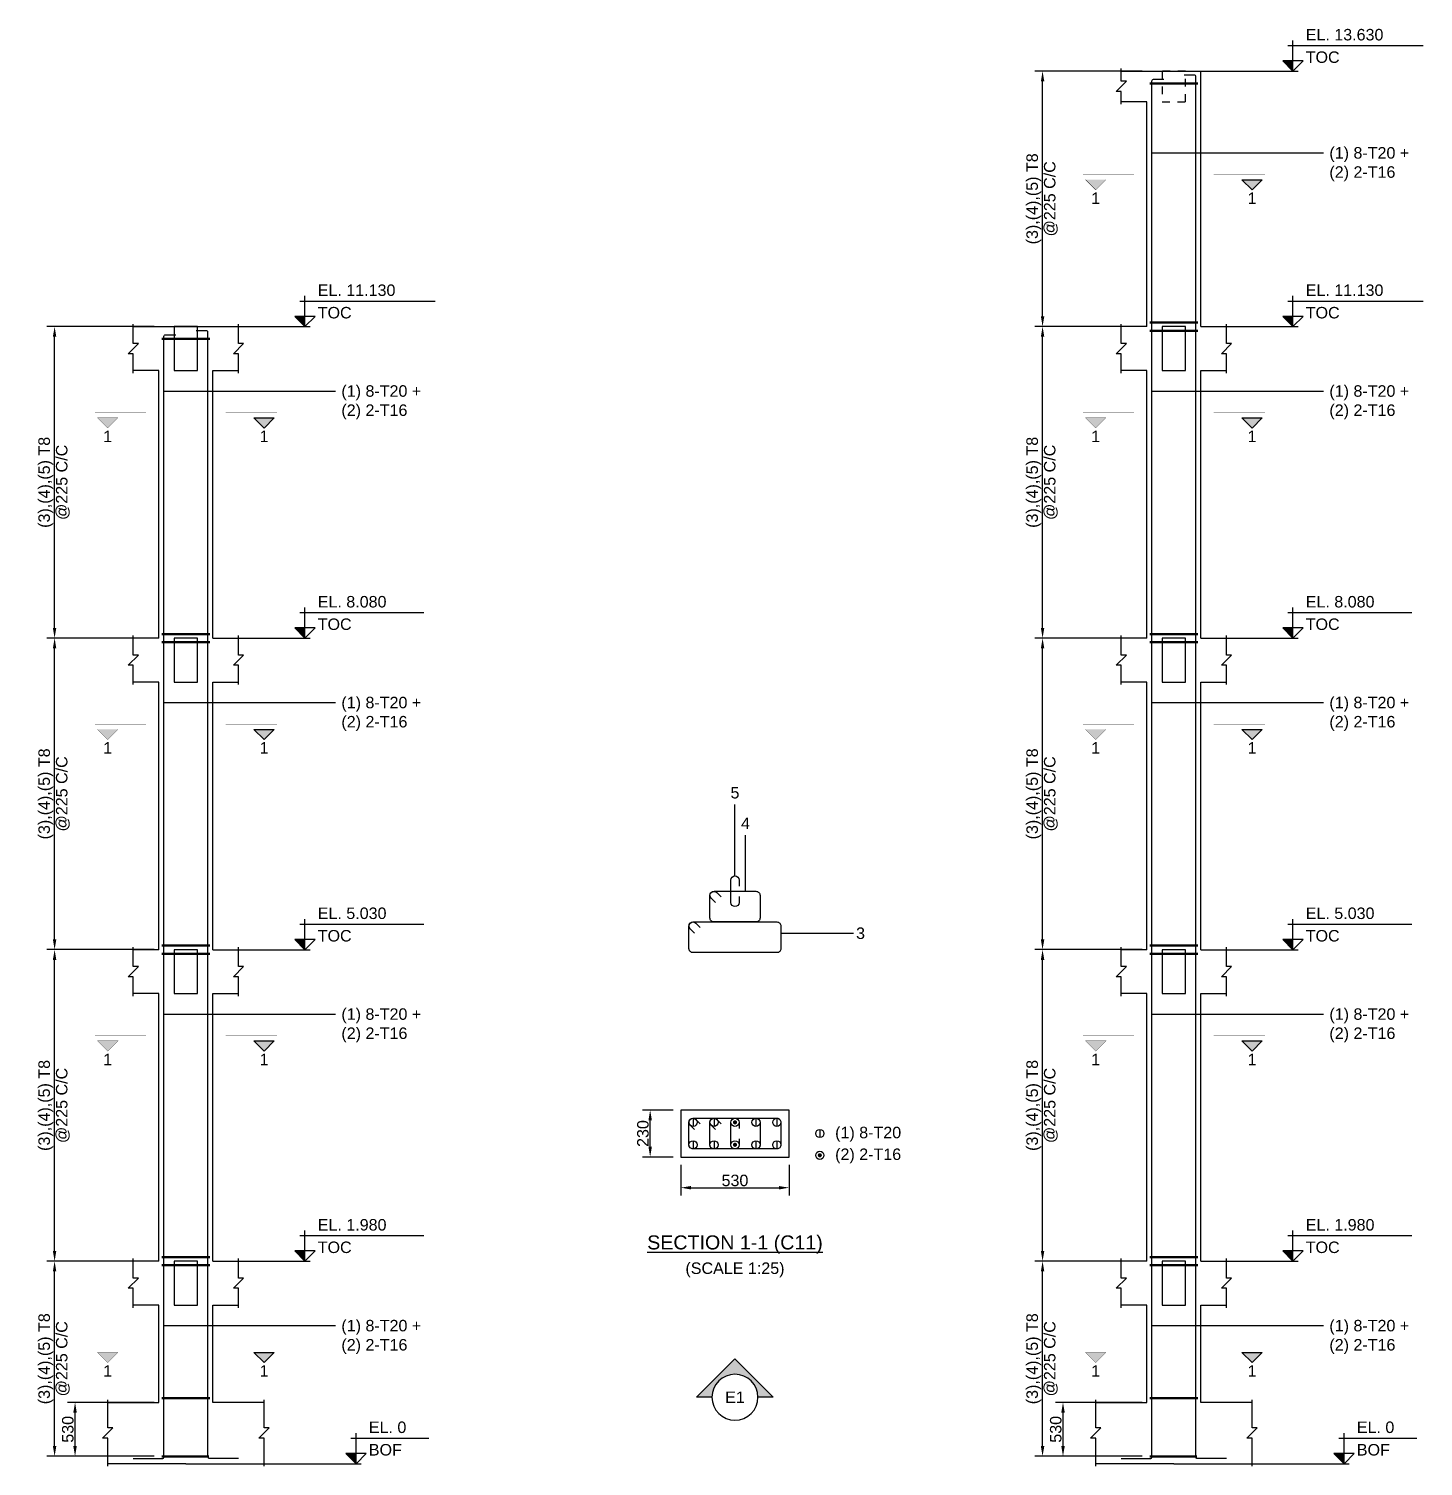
# Model space of a CAD drawing. Header units: inches. Extents: x -816171 to 9366335, y -450961 to 689132.
# Drawn here: x -92302 to -65011, y 47001 to 75129 of the extents above; entities that cross this region are included whole.
import ezdxf
from ezdxf.enums import TextEntityAlignment as Align

# ---------------------------------------------------------------- set-up
doc = ezdxf.new("R2010")
doc.units = ezdxf.units.IN
doc.header["$MEASUREMENT"] = 0
doc.linetypes.add('SCHidden', pattern=[1000, 500, -500])
for name, color, linetype in [('colSectionMarkLayer', 5, 'Continuous'), ('Concrete Line', 2, 'Continuous'), ('Dim', 31, 'Continuous'), ('Hatch', 25, 'Continuous'), ('Labels', 4, 'Continuous'), ('Link', 225, 'Continuous'), ('Reinforcement', 130, 'Continuous'), ('Text', 31, 'Continuous')]:
    doc.layers.add(name, color=color, linetype=linetype)
doc.styles.add('SC-BBS1', font='SansSerif')
doc.styles.add('SC-COL2', font='SansSerif')
doc.styles.get("Standard").update_dxf_attribs({"font": 'txt.shx'})
doc.dimstyles.new('ColumnSch', dxfattribs={"dimtxt": 225, "dimasz": 200, "dimexe": 150, "dimexo": 150, "dimgap": 25, "dimtad": 1, "dimtoh": 1, "dimdec": 4, "dimzin": 0, "dimdsep": 46, "dimtxsty": 'SC-COL2', "dimcen": 0.09, "dimclrd": 8, "dimclre": 8, "dimclrt": 31, "dimadec": 0, "dimazin": 0, "dimtfac": 1, "dimtdec": 0, "dimtix": 1, "dimtofl": 0, "dimtmove": 0, "dimatfit": 3, "dimfxl": 1, "dimtolj": 1, "dimtzin": 0, "dimarcsym": 0})
doc.dimstyles.get("Standard").update_dxf_attribs({"dimtxt": 0.18, "dimasz": 0.18, "dimexe": 0.18, "dimexo": 0.0625, "dimgap": 0.09, "dimtad": 0, "dimtih": 1, "dimtoh": 1, "dimdec": 4, "dimzin": 0, "dimdsep": 46, "dimtxsty": 'Standard', "dimcen": 0.09, "dimadec": 0, "dimazin": 0, "dimtfac": 1, "dimtdec": 4, "dimtofl": 0, "dimtmove": 0, "dimatfit": 3, "dimfxl": 1, "dimtolj": 1, "dimtzin": 0, "dimarcsym": 0})

# ---------------------------------------------------------------- blocks, each defined once
blk = doc.blocks.new('*D3739')
at = {"layer": 'DEFPOINTS', "color": 0, "transparency": 16777216}
for p in [(-91796, 51013), (-89696, 51013), (-89696, 47195)]:
    blk.add_point(p, dxfattribs=at)
at = {"layer": 'Dim', "color": 8, "lineweight": -2, "transparency": 16777216}
for p, q in [((-89846, 51013), (-91946, 51013)), ((-91796, 47395), (-91796, 50813)), ((-89846, 47195), (-91946, 47195))]:
    blk.add_line(p, q, dxfattribs=at)
at = {"layer": 'Dim', "color": 8, "transparency": 16777216}
for points in [[(-91830, 50813), (-91763, 50813), (-91796, 51013)], [(-91830, 47395), (-91763, 47395), (-91796, 47195)]]:
    blk.add_solid(points, dxfattribs=at)
at = {"layer": 'Dim', "color": 31, "lineweight": 50, "transparency": 16777216, "char_height": 225, "attachment_point": 5, "rotation": 90, "style": 'SC-COL2'}
for s, insert in [('\\A1;(3),(4),(5) T8', (-91967, 49104)), ('\\A1;@225 C/C', (-91635, 49104))]:
    blk.add_mtext(s, dxfattribs=dict(at, insert=insert))
blk = doc.blocks.new('*D3740')
at = {"layer": 'DEFPOINTS', "color": 0, "transparency": 16777216}
for p in [(-91396, 48251), (-89696, 48251), (-89696, 47195)]:
    blk.add_point(p, dxfattribs=at)
at = {"layer": 'Dim', "color": 8, "lineweight": -2, "transparency": 16777216}
for p, q in [((-89846, 48251), (-91546, 48251)), ((-91396, 47395), (-91396, 48051)), ((-89846, 47195), (-91546, 47195))]:
    blk.add_line(p, q, dxfattribs=at)
at = {"layer": 'Dim', "color": 8, "transparency": 16777216}
for points in [[(-91430, 48051), (-91363, 48051), (-91396, 48251)], [(-91430, 47395), (-91363, 47395), (-91396, 47195)]]:
    blk.add_solid(points, dxfattribs=at)
at = {"layer": 'Dim', "color": 31, "lineweight": 50, "transparency": 16777216, "insert": (-91537, 47723), "char_height": 225, "attachment_point": 5, "rotation": 90, "style": 'SC-COL2'}
blk.add_mtext('\\A1;530', dxfattribs=at)
blk = doc.blocks.new('*D3741')
at = {"layer": 'DEFPOINTS', "color": 0, "transparency": 16777216}
for p in [(-91796, 57109), (-89696, 57109), (-89696, 51013)]:
    blk.add_point(p, dxfattribs=at)
at = {"layer": 'Dim', "color": 8, "lineweight": -2, "transparency": 16777216}
for p, q in [((-89846, 57109), (-91946, 57109)), ((-91796, 51213), (-91796, 56909)), ((-89846, 51013), (-91946, 51013))]:
    blk.add_line(p, q, dxfattribs=at)
at = {"layer": 'Dim', "color": 8, "transparency": 16777216}
for points in [[(-91830, 56909), (-91763, 56909), (-91796, 57109)], [(-91830, 51213), (-91763, 51213), (-91796, 51013)]]:
    blk.add_solid(points, dxfattribs=at)
at = {"layer": 'Dim', "color": 31, "lineweight": 50, "transparency": 16777216, "char_height": 225, "attachment_point": 5, "rotation": 90, "style": 'SC-COL2'}
for s, insert in [('\\A1;(3),(4),(5) T8', (-91967, 54061)), ('\\A1;@225 C/C', (-91635, 54061))]:
    blk.add_mtext(s, dxfattribs=dict(at, insert=insert))
blk = doc.blocks.new('*D3742')
at = {"layer": 'DEFPOINTS', "color": 0, "transparency": 16777216}
for p in [(-91796, 63205), (-89696, 63205), (-89696, 57109)]:
    blk.add_point(p, dxfattribs=at)
at = {"layer": 'Dim', "color": 8, "lineweight": -2, "transparency": 16777216}
for p, q in [((-89846, 63205), (-91946, 63205)), ((-91796, 57309), (-91796, 63005)), ((-89846, 57109), (-91946, 57109))]:
    blk.add_line(p, q, dxfattribs=at)
at = {"layer": 'Dim', "color": 8, "transparency": 16777216}
for points in [[(-91830, 63005), (-91763, 63005), (-91796, 63205)], [(-91830, 57309), (-91763, 57309), (-91796, 57109)]]:
    blk.add_solid(points, dxfattribs=at)
at = {"layer": 'Dim', "color": 31, "lineweight": 50, "transparency": 16777216, "char_height": 225, "attachment_point": 5, "rotation": 90, "style": 'SC-COL2'}
for s, insert in [('\\A1;(3),(4),(5) T8', (-91967, 60157)), ('\\A1;@225 C/C', (-91635, 60157))]:
    blk.add_mtext(s, dxfattribs=dict(at, insert=insert))
blk = doc.blocks.new('*D3743')
at = {"layer": 'DEFPOINTS', "color": 0, "transparency": 16777216}
for p in [(-91796, 69301), (-89696, 69301), (-89696, 63205)]:
    blk.add_point(p, dxfattribs=at)
at = {"layer": 'Dim', "color": 8, "lineweight": -2, "transparency": 16777216}
for p, q in [((-89846, 69301), (-91946, 69301)), ((-91796, 63405), (-91796, 69101)), ((-89846, 63205), (-91946, 63205))]:
    blk.add_line(p, q, dxfattribs=at)
at = {"layer": 'Dim', "color": 8, "transparency": 16777216}
for points in [[(-91830, 69101), (-91763, 69101), (-91796, 69301)], [(-91830, 63405), (-91763, 63405), (-91796, 63205)]]:
    blk.add_solid(points, dxfattribs=at)
at = {"layer": 'Dim', "color": 31, "lineweight": 50, "transparency": 16777216, "char_height": 225, "attachment_point": 5, "rotation": 90, "style": 'SC-COL2'}
for s, insert in [('\\A1;(3),(4),(5) T8', (-91967, 66253)), ('\\A1;@225 C/C', (-91635, 66253))]:
    blk.add_mtext(s, dxfattribs=dict(at, insert=insert))
blk = doc.blocks.new('*D3738')
at = {"layer": 'DEFPOINTS', "color": 0, "transparency": 16777216}
for p in [(-72461, 51013), (-70361, 51013), (-70361, 47195)]:
    blk.add_point(p, dxfattribs=at)
at = {"layer": 'Dim', "color": 8, "lineweight": -2, "transparency": 16777216}
for p, q in [((-70511, 51013), (-72611, 51013)), ((-72461, 47395), (-72461, 50813)), ((-70511, 47195), (-72611, 47195))]:
    blk.add_line(p, q, dxfattribs=at)
at = {"layer": 'Dim', "color": 8, "transparency": 16777216}
for points in [[(-72494, 50813), (-72427, 50813), (-72461, 51013)], [(-72494, 47395), (-72427, 47395), (-72461, 47195)]]:
    blk.add_solid(points, dxfattribs=at)
at = {"layer": 'Dim', "color": 31, "lineweight": 50, "transparency": 16777216, "char_height": 225, "attachment_point": 5, "rotation": 90, "style": 'SC-COL2'}
for s, insert in [('\\A1;(3),(4),(5) T8', (-72631, 49104)), ('\\A1;@225 C/C', (-72299, 49104))]:
    blk.add_mtext(s, dxfattribs=dict(at, insert=insert))
blk = doc.blocks.new('*D3745')
at = {"layer": 'DEFPOINTS', "color": 0, "transparency": 16777216}
for p in [(-72061, 48251), (-70361, 48251), (-70361, 47195)]:
    blk.add_point(p, dxfattribs=at)
at = {"layer": 'Dim', "color": 8, "lineweight": -2, "transparency": 16777216}
for p, q in [((-70511, 48251), (-72211, 48251)), ((-72061, 47395), (-72061, 48051)), ((-70511, 47195), (-72211, 47195))]:
    blk.add_line(p, q, dxfattribs=at)
at = {"layer": 'Dim', "color": 8, "transparency": 16777216}
for points in [[(-72094, 48051), (-72027, 48051), (-72061, 48251)], [(-72094, 47395), (-72027, 47395), (-72061, 47195)]]:
    blk.add_solid(points, dxfattribs=at)
at = {"layer": 'Dim', "color": 31, "lineweight": 50, "transparency": 16777216, "insert": (-72202, 47723), "char_height": 225, "attachment_point": 5, "rotation": 90, "style": 'SC-COL2'}
blk.add_mtext('\\A1;530', dxfattribs=at)
blk = doc.blocks.new('*D3746')
at = {"layer": 'DEFPOINTS', "color": 0, "transparency": 16777216}
for p in [(-72461, 57109), (-70361, 57109), (-70361, 51013)]:
    blk.add_point(p, dxfattribs=at)
at = {"layer": 'Dim', "color": 8, "lineweight": -2, "transparency": 16777216}
for p, q in [((-70511, 57109), (-72611, 57109)), ((-72461, 51213), (-72461, 56909)), ((-70511, 51013), (-72611, 51013))]:
    blk.add_line(p, q, dxfattribs=at)
at = {"layer": 'Dim', "color": 8, "transparency": 16777216}
for points in [[(-72494, 56909), (-72427, 56909), (-72461, 57109)], [(-72494, 51213), (-72427, 51213), (-72461, 51013)]]:
    blk.add_solid(points, dxfattribs=at)
at = {"layer": 'Dim', "color": 31, "lineweight": 50, "transparency": 16777216, "char_height": 225, "attachment_point": 5, "rotation": 90, "style": 'SC-COL2'}
for s, insert in [('\\A1;(3),(4),(5) T8', (-72631, 54061)), ('\\A1;@225 C/C', (-72299, 54061))]:
    blk.add_mtext(s, dxfattribs=dict(at, insert=insert))
blk = doc.blocks.new('*D3747')
at = {"layer": 'DEFPOINTS', "color": 0, "transparency": 16777216}
for p in [(-72461, 63205), (-70361, 63205), (-70361, 57109)]:
    blk.add_point(p, dxfattribs=at)
at = {"layer": 'Dim', "color": 8, "lineweight": -2, "transparency": 16777216}
for p, q in [((-70511, 63205), (-72611, 63205)), ((-72461, 57309), (-72461, 63005)), ((-70511, 57109), (-72611, 57109))]:
    blk.add_line(p, q, dxfattribs=at)
at = {"layer": 'Dim', "color": 8, "transparency": 16777216}
for points in [[(-72494, 63005), (-72427, 63005), (-72461, 63205)], [(-72494, 57309), (-72427, 57309), (-72461, 57109)]]:
    blk.add_solid(points, dxfattribs=at)
at = {"layer": 'Dim', "color": 31, "lineweight": 50, "transparency": 16777216, "char_height": 225, "attachment_point": 5, "rotation": 90, "style": 'SC-COL2'}
for s, insert in [('\\A1;(3),(4),(5) T8', (-72631, 60157)), ('\\A1;@225 C/C', (-72299, 60157))]:
    blk.add_mtext(s, dxfattribs=dict(at, insert=insert))
blk = doc.blocks.new('*D3748')
at = {"layer": 'DEFPOINTS', "color": 0, "transparency": 16777216}
for p in [(-72461, 69301), (-70361, 69301), (-70361, 63205)]:
    blk.add_point(p, dxfattribs=at)
at = {"layer": 'Dim', "color": 8, "lineweight": -2, "transparency": 16777216}
for p, q in [((-70511, 69301), (-72611, 69301)), ((-72461, 63405), (-72461, 69101)), ((-70511, 63205), (-72611, 63205))]:
    blk.add_line(p, q, dxfattribs=at)
at = {"layer": 'Dim', "color": 8, "transparency": 16777216}
for points in [[(-72494, 69101), (-72427, 69101), (-72461, 69301)], [(-72494, 63405), (-72427, 63405), (-72461, 63205)]]:
    blk.add_solid(points, dxfattribs=at)
at = {"layer": 'Dim', "color": 31, "lineweight": 50, "transparency": 16777216, "char_height": 225, "attachment_point": 5, "rotation": 90, "style": 'SC-COL2'}
for s, insert in [('\\A1;(3),(4),(5) T8', (-72631, 66253)), ('\\A1;@225 C/C', (-72299, 66253))]:
    blk.add_mtext(s, dxfattribs=dict(at, insert=insert))
blk = doc.blocks.new('*D3749')
at = {"layer": 'DEFPOINTS', "color": 0, "transparency": 16777216}
for p in [(-72461, 74301), (-70361, 74301), (-70361, 69301)]:
    blk.add_point(p, dxfattribs=at)
at = {"layer": 'Dim', "color": 8, "lineweight": -2, "transparency": 16777216}
for p, q in [((-70511, 74301), (-72611, 74301)), ((-72461, 69501), (-72461, 74101)), ((-70511, 69301), (-72611, 69301))]:
    blk.add_line(p, q, dxfattribs=at)
at = {"layer": 'Dim', "color": 8, "transparency": 16777216}
for points in [[(-72494, 74101), (-72427, 74101), (-72461, 74301)], [(-72494, 69501), (-72427, 69501), (-72461, 69301)]]:
    blk.add_solid(points, dxfattribs=at)
at = {"layer": 'Dim', "color": 31, "lineweight": 50, "transparency": 16777216, "char_height": 225, "attachment_point": 5, "rotation": 90, "style": 'SC-COL2'}
for s, insert in [('\\A1;(3),(4),(5) T8', (-72631, 71801)), ('\\A1;@225 C/C', (-72299, 71801))]:
    blk.add_mtext(s, dxfattribs=dict(at, insert=insert))
blk = doc.blocks.new('*D3750')
at = {"layer": 'DEFPOINTS', "color": 0, "transparency": 16777216}
for p in [(-79541, 53051), (-77421, 53051), (-77421, 52451)]:
    blk.add_point(p, dxfattribs=at)
at = {"layer": 'Dim', "color": 8, "lineweight": -2, "transparency": 16777216}
for p, q in [((-79541, 52901), (-79541, 52301)), ((-77421, 52901), (-77421, 52301)), ((-79341, 52451), (-77621, 52451))]:
    blk.add_line(p, q, dxfattribs=at)
at = {"layer": 'Dim', "color": 8, "transparency": 16777216}
for points in [[(-79341, 52484), (-79341, 52417), (-79541, 52451)], [(-77621, 52484), (-77621, 52417), (-77421, 52451)]]:
    blk.add_solid(points, dxfattribs=at)
at = {"layer": 'Dim', "color": 31, "transparency": 16777216, "insert": (-78481, 52592), "char_height": 225, "attachment_point": 5, "style": 'SC-COL2'}
blk.add_mtext('\\A1;530', dxfattribs=at)
blk = doc.blocks.new('*D3751')
at = {"layer": 'DEFPOINTS', "color": 0, "transparency": 16777216}
for p in [(-80141, 53971), (-79541, 53971), (-79541, 53051)]:
    blk.add_point(p, dxfattribs=at)
at = {"layer": 'Dim', "color": 8, "lineweight": -2, "transparency": 16777216}
for p, q in [((-79691, 53971), (-80291, 53971)), ((-80141, 53251), (-80141, 53771)), ((-79691, 53051), (-80291, 53051))]:
    blk.add_line(p, q, dxfattribs=at)
at = {"layer": 'Dim', "color": 8, "transparency": 16777216}
for points in [[(-80174, 53771), (-80107, 53771), (-80141, 53971)], [(-80174, 53251), (-80107, 53251), (-80141, 53051)]]:
    blk.add_solid(points, dxfattribs=at)
at = {"layer": 'Dim', "color": 31, "transparency": 16777216, "insert": (-80282, 53511), "char_height": 225, "attachment_point": 5, "rotation": 90, "style": 'SC-COL2'}
blk.add_mtext('\\A1;230', dxfattribs=at)

msp = doc.modelspace()

# ---------------------------------------------------------------- hatches: boundary and pattern name
at = {"layer": 'Hatch'}
for points in [[(-67560.62799, 74300.59386), (-67560.62799, 74500.59386), (-67760.62799, 74500.59386)], [(-71620.62799, 72175.59386), (-71420.62799, 71975.59386), (-71220.62799, 72175.59386), (-71620.62799, 72175.59386)], [(-68160.62799, 72175.59386), (-68360.62799, 71975.59386), (-68560.62799, 72175.59386), (-68160.62799, 72175.59386)], [(-86896.34641, 69300.59386), (-86896.34641, 69500.59386), (-87096.34641, 69500.59386)], [(-67560.62799, 69300.59386), (-67560.62799, 69500.59386), (-67760.62799, 69500.59386)], [(-90956.34641, 67515.59386), (-90756.34641, 67315.59386), (-90556.34641, 67515.59386), (-90956.34641, 67515.59386)], [(-87496.34641, 67515.59386), (-87696.34641, 67315.59386), (-87896.34641, 67515.59386), (-87496.34641, 67515.59386)], [(-71620.62799, 67515.59386), (-71420.62799, 67315.59386), (-71220.62799, 67515.59386), (-71620.62799, 67515.59386)], [(-68160.62799, 67515.59386), (-68360.62799, 67315.59386), (-68560.62799, 67515.59386), (-68160.62799, 67515.59386)], [(-86896.34641, 63204.59386), (-86896.34641, 63404.59386), (-87096.34641, 63404.59386)], [(-67560.62799, 63204.59386), (-67560.62799, 63404.59386), (-67760.62799, 63404.59386)], [(-90956.34641, 61419.59386), (-90756.34641, 61219.59386), (-90556.34641, 61419.59386), (-90956.34641, 61419.59386)], [(-87496.34641, 61419.59386), (-87696.34641, 61219.59386), (-87896.34641, 61419.59386), (-87496.34641, 61419.59386)], [(-71620.62799, 61419.59386), (-71420.62799, 61219.59386), (-71220.62799, 61419.59386), (-71620.62799, 61419.59386)], [(-68160.62799, 61419.59386), (-68360.62799, 61219.59386), (-68560.62799, 61419.59386), (-68160.62799, 61419.59386)], [(-86896.34641, 57108.59386), (-86896.34641, 57308.59386), (-87096.34641, 57308.59386)], [(-67560.62799, 57108.59386), (-67560.62799, 57308.59386), (-67760.62799, 57308.59386)], [(-90956.34641, 55323.59386), (-90756.34641, 55123.59386), (-90556.34641, 55323.59386), (-90956.34641, 55323.59386)], [(-87496.34641, 55323.59386), (-87696.34641, 55123.59386), (-87896.34641, 55323.59386), (-87496.34641, 55323.59386)], [(-71620.62799, 55323.59386), (-71420.62799, 55123.59386), (-71220.62799, 55323.59386), (-71620.62799, 55323.59386)], [(-68160.62799, 55323.59386), (-68360.62799, 55123.59386), (-68560.62799, 55323.59386), (-68160.62799, 55323.59386)], [(-86896.34641, 51012.59386), (-86896.34641, 51212.59386), (-87096.34641, 51212.59386)], [(-67560.62799, 51012.59386), (-67560.62799, 51212.59386), (-67760.62799, 51212.59386)], [(-90956.34641, 49227.59386), (-90756.34641, 49027.59386), (-90556.34641, 49227.59386), (-90956.34641, 49227.59386)], [(-87496.34641, 49227.59386), (-87696.34641, 49027.59386), (-87896.34641, 49227.59386), (-87496.34641, 49227.59386)], [(-71620.62799, 49227.59386), (-71420.62799, 49027.59386), (-71220.62799, 49227.59386), (-71620.62799, 49227.59386)], [(-68160.62799, 49227.59386), (-68360.62799, 49027.59386), (-68560.62799, 49227.59386), (-68160.62799, 49227.59386)], [(-85896.34641, 47050.59386), (-85896.34641, 47250.59386), (-86096.34641, 47250.59386)], [(-66560.62799, 47050.59386), (-66560.62799, 47250.59386), (-66760.62799, 47250.59386)]]:
    msp.add_hatch(color=256, dxfattribs=at).paths.add_polyline_path(points, flags=0)
h = msp.add_hatch(color=256, dxfattribs=at)
edge = h.paths.add_edge_path(flags=16)
edge.add_line((-78930.62799, 48350.59386), (-79230.62799, 48350.59386))
edge.add_line((-79230.62799, 48350.59386), (-78480.62799, 49100.59386))
edge.add_line((-78480.62799, 49100.59386), (-77730.62799, 48350.59386))
edge.add_line((-77730.62799, 48350.59386), (-78030.62799, 48350.59386))
edge.add_arc((-78480.62799, 48350.59386), 450, 0, 180)

# ---------------------------------------------------------------- linework, layer by layer
at = {"lineweight": 50}
for p, q in [((-70360.62799, 74060.59386), (-69420.62799, 74060.59386)), ((-70360.62799, 69380.59386), (-69420.62799, 69380.59386)), ((-70360.62799, 69220.59386), (-69420.62799, 69220.59386)), ((-89696.34641, 69060.59386), (-88756.34641, 69060.59386)), ((-89696.34641, 63284.59386), (-88756.34641, 63284.59386)), ((-89696.34641, 63124.59386), (-88756.34641, 63124.59386)), ((-70360.62799, 63284.59386), (-69420.62799, 63284.59386)), ((-70360.62799, 63124.59386), (-69420.62799, 63124.59386)), ((-89696.34641, 57188.59386), (-88756.34641, 57188.59386)), ((-70360.62799, 57188.59386), (-69420.62799, 57188.59386)), ((-89696.34641, 57028.59386), (-88756.34641, 57028.59386)), ((-70360.62799, 57028.59386), (-69420.62799, 57028.59386)), ((-89696.34641, 51092.59386), (-88756.34641, 51092.59386)), ((-89696.34641, 50932.59386), (-88756.34641, 50932.59386)), ((-70360.62799, 51092.59386), (-69420.62799, 51092.59386)), ((-70360.62799, 50932.59386), (-69420.62799, 50932.59386)), ((-89696.34641, 48330.59386), (-88756.34641, 48330.59386)), ((-70360.62799, 48330.59386), (-69420.62799, 48330.59386)), ((-89696.34641, 47194.59386), (-88776.34641, 47194.59386)), ((-70360.62799, 47194.59386), (-69440.62799, 47194.59386))]:
    msp.add_line(p, q, dxfattribs=at)
at = {"layer": 'colSectionMarkLayer'}
for p, q in [((-67560.62799, 74300.59386), (-67560.62799, 74900.59386)), ((-67660.62799, 74800.59386), (-65010.62799, 74800.59386)), ((-69360.62799, 74300.59386), (-67460.62799, 74300.59386)), ((-86996.34641, 69800.59386), (-84346.34641, 69800.59386)), ((-86896.34641, 69300.59386), (-86896.34641, 69900.59386)), ((-67660.62799, 69800.59386), (-65010.62799, 69800.59386)), ((-67560.62799, 69300.59386), (-67560.62799, 69900.59386)), ((-88696.34641, 69300.59386), (-86796.34641, 69300.59386)), ((-69360.62799, 69300.59386), (-67460.62799, 69300.59386)), ((-86996.34641, 63704.59386), (-84571.34641, 63704.59386)), ((-86896.34641, 63204.59386), (-86896.34641, 63804.59386)), ((-67660.62799, 63704.59386), (-65235.62799, 63704.59386)), ((-67560.62799, 63204.59386), (-67560.62799, 63804.59386)), ((-88696.34641, 63204.59386), (-86796.34641, 63204.59386)), ((-69360.62799, 63204.59386), (-67460.62799, 63204.59386)), ((-86896.34641, 57108.59386), (-86896.34641, 57708.59386)), ((-67560.62799, 57108.59386), (-67560.62799, 57708.59386)), ((-86996.34641, 57608.59386), (-84571.34641, 57608.59386)), ((-67660.62799, 57608.59386), (-65235.62799, 57608.59386)), ((-88696.34641, 57108.59386), (-86796.34641, 57108.59386)), ((-69360.62799, 57108.59386), (-67460.62799, 57108.59386)), ((-86996.34641, 51512.59386), (-84571.34641, 51512.59386)), ((-86896.34641, 51012.59386), (-86896.34641, 51612.59386)), ((-67660.62799, 51512.59386), (-65235.62799, 51512.59386)), ((-67560.62799, 51012.59386), (-67560.62799, 51612.59386)), ((-88696.34641, 51012.59386), (-86796.34641, 51012.59386)), ((-69360.62799, 51012.59386), (-67460.62799, 51012.59386)), ((-85996.34641, 47550.59386), (-84471.34641, 47550.59386)), ((-85896.34641, 47050.59386), (-85896.34641, 47650.59386)), ((-66660.62799, 47550.59386), (-65135.62799, 47550.59386)), ((-66560.62799, 47050.59386), (-66560.62799, 47650.59386)), ((-87696.34641, 47050.59386), (-85796.34641, 47050.59386)), ((-68360.62799, 47050.59386), (-66460.62799, 47050.59386))]:
    msp.add_line(p, q, dxfattribs=at)
for points in [[(-67560.62799, 74300.59386), (-67360.62799, 74500.59386), (-67760.62799, 74500.59386)], [(-86896.34641, 69300.59386), (-86696.34641, 69500.59386), (-87096.34641, 69500.59386)], [(-67560.62799, 69300.59386), (-67360.62799, 69500.59386), (-67760.62799, 69500.59386)], [(-86896.34641, 63204.59386), (-86696.34641, 63404.59386), (-87096.34641, 63404.59386)], [(-67560.62799, 63204.59386), (-67360.62799, 63404.59386), (-67760.62799, 63404.59386)], [(-86896.34641, 57108.59386), (-86696.34641, 57308.59386), (-87096.34641, 57308.59386)], [(-67560.62799, 57108.59386), (-67360.62799, 57308.59386), (-67760.62799, 57308.59386)], [(-86896.34641, 51012.59386), (-86696.34641, 51212.59386), (-87096.34641, 51212.59386)], [(-67560.62799, 51012.59386), (-67360.62799, 51212.59386), (-67760.62799, 51212.59386)], [(-85896.34641, 47050.59386), (-85696.34641, 47250.59386), (-86096.34641, 47250.59386)], [(-66560.62799, 47050.59386), (-66360.62799, 47250.59386), (-66760.62799, 47250.59386)]]:
    msp.add_lwpolyline(points, close=True, dxfattribs=at)
at = {"layer": 'colSectionMarkLayer', "const_width": 5}
for points in [[(-70670.62799, 72275.59386), (-71670.62799, 72275.59386)], [(-71620.62799, 72175.59386), (-71420.62799, 71975.59386), (-71220.62799, 72175.59386), (-71620.62799, 72175.59386)], [(-69110.62799, 72275.59386), (-68110.62799, 72275.59386)], [(-90006.34641, 67615.59386), (-91006.34641, 67615.59386)], [(-90956.34641, 67515.59386), (-90756.34641, 67315.59386), (-90556.34641, 67515.59386), (-90956.34641, 67515.59386)], [(-88446.34641, 67615.59386), (-87446.34641, 67615.59386)], [(-70670.62799, 67615.59386), (-71670.62799, 67615.59386)], [(-71620.62799, 67515.59386), (-71420.62799, 67315.59386), (-71220.62799, 67515.59386), (-71620.62799, 67515.59386)], [(-69110.62799, 67615.59386), (-68110.62799, 67615.59386)], [(-90006.34641, 61519.59386), (-91006.34641, 61519.59386)], [(-90956.34641, 61419.59386), (-90756.34641, 61219.59386), (-90556.34641, 61419.59386), (-90956.34641, 61419.59386)], [(-88446.34641, 61519.59386), (-87446.34641, 61519.59386)], [(-70670.62799, 61519.59386), (-71670.62799, 61519.59386)], [(-71620.62799, 61419.59386), (-71420.62799, 61219.59386), (-71220.62799, 61419.59386), (-71620.62799, 61419.59386)], [(-69110.62799, 61519.59386), (-68110.62799, 61519.59386)], [(-90006.34641, 55423.59386), (-91006.34641, 55423.59386)], [(-88446.34641, 55423.59386), (-87446.34641, 55423.59386)], [(-70670.62799, 55423.59386), (-71670.62799, 55423.59386)], [(-69110.62799, 55423.59386), (-68110.62799, 55423.59386)], [(-90956.34641, 55323.59386), (-90756.34641, 55123.59386), (-90556.34641, 55323.59386), (-90956.34641, 55323.59386)], [(-71620.62799, 55323.59386), (-71420.62799, 55123.59386), (-71220.62799, 55323.59386), (-71620.62799, 55323.59386)], [(-90006.34641, 49327.59386), (-91006.34641, 49327.59386)], [(-90956.34641, 49227.59386), (-90756.34641, 49027.59386), (-90556.34641, 49227.59386), (-90956.34641, 49227.59386)], [(-88446.34641, 49327.59386), (-87446.34641, 49327.59386)], [(-70670.62799, 49327.59386), (-71670.62799, 49327.59386)], [(-71620.62799, 49227.59386), (-71420.62799, 49027.59386), (-71220.62799, 49227.59386), (-71620.62799, 49227.59386)], [(-69110.62799, 49327.59386), (-68110.62799, 49327.59386)]]:
    msp.add_lwpolyline(points, dxfattribs=at)
at = {"layer": 'colSectionMarkLayer'}
for points in [[(-68160.62799, 72175.59386), (-68360.62799, 71975.59386), (-68560.62799, 72175.59386), (-68160.62799, 72175.59386)], [(-87496.34641, 67515.59386), (-87696.34641, 67315.59386), (-87896.34641, 67515.59386), (-87496.34641, 67515.59386)], [(-68160.62799, 67515.59386), (-68360.62799, 67315.59386), (-68560.62799, 67515.59386), (-68160.62799, 67515.59386)], [(-87496.34641, 61419.59386), (-87696.34641, 61219.59386), (-87896.34641, 61419.59386), (-87496.34641, 61419.59386)], [(-68160.62799, 61419.59386), (-68360.62799, 61219.59386), (-68560.62799, 61419.59386), (-68160.62799, 61419.59386)], [(-87496.34641, 55323.59386), (-87696.34641, 55123.59386), (-87896.34641, 55323.59386), (-87496.34641, 55323.59386)], [(-68160.62799, 55323.59386), (-68360.62799, 55123.59386), (-68560.62799, 55323.59386), (-68160.62799, 55323.59386)], [(-87496.34641, 49227.59386), (-87696.34641, 49027.59386), (-87896.34641, 49227.59386), (-87496.34641, 49227.59386)], [(-68160.62799, 49227.59386), (-68360.62799, 49027.59386), (-68560.62799, 49227.59386), (-68160.62799, 49227.59386)]]:
    msp.add_lwpolyline(points, dxfattribs=at)
msp.add_lwpolyline([(-78930.62799, 48350.59386), (-79230.62799, 48350.59386), (-78480.62799, 49100.59386), (-77730.62799, 48350.59386), (-78030.62799, 48350.59386, 1), (-78930.62799, 48350.59386, 1), (-78030.62799, 48350.59386)], format="xyb", dxfattribs=at)
at = {"layer": 'Concrete Line'}
for p, q in [((-70920.62799, 74300.59386), (-69360.62799, 74300.59386)), ((-69360.62799, 69300.59386), (-69360.62799, 74300.59386)), ((-70420.62799, 73700.59386), (-70920.62799, 73700.59386)), ((-70420.62799, 69300.59386), (-70420.62799, 73700.59386)), ((-90256.34641, 69300.59386), (-88196.34641, 69300.59386)), ((-70420.62799, 69300.59386), (-70920.62799, 69300.59386)), ((-70420.62799, 69300.59386), (-70420.62799, 69300.59386)), ((-70420.62799, 69300.59386), (-70420.62799, 69300.59386)), ((-69360.62799, 69300.59386), (-69360.62799, 69300.59386)), ((-69360.62799, 69300.59386), (-69360.62799, 69300.59386)), ((-69360.62799, 69300.59386), (-68860.62799, 69300.59386)), ((-89756.34641, 68440.59386), (-90256.34641, 68440.59386)), ((-89756.34641, 63204.59386), (-89756.34641, 68440.59386)), ((-88696.34641, 63204.59386), (-88696.34641, 68440.59386)), ((-88696.34641, 68440.59386), (-88196.34641, 68440.59386)), ((-70420.62799, 68440.59386), (-70920.62799, 68440.59386)), ((-70420.62799, 63204.59386), (-70420.62799, 68440.59386)), ((-69360.62799, 63204.59386), (-69360.62799, 68440.59386)), ((-69360.62799, 68440.59386), (-68860.62799, 68440.59386)), ((-89756.34641, 63204.59386), (-90256.34641, 63204.59386)), ((-89756.34641, 63204.59386), (-89756.34641, 63204.59386)), ((-89756.34641, 63204.59386), (-89756.34641, 63204.59386)), ((-88696.34641, 63204.59386), (-88696.34641, 63204.59386)), ((-88696.34641, 63204.59386), (-88696.34641, 63204.59386)), ((-88696.34641, 63204.59386), (-88196.34641, 63204.59386)), ((-70420.62799, 63204.59386), (-70920.62799, 63204.59386)), ((-70420.62799, 63204.59386), (-70420.62799, 63204.59386)), ((-70420.62799, 63204.59386), (-70420.62799, 63204.59386)), ((-69360.62799, 63204.59386), (-69360.62799, 63204.59386)), ((-69360.62799, 63204.59386), (-69360.62799, 63204.59386)), ((-69360.62799, 63204.59386), (-68860.62799, 63204.59386)), ((-89756.34641, 62344.59386), (-90256.34641, 62344.59386)), ((-89756.34641, 57108.59386), (-89756.34641, 62344.59386)), ((-88696.34641, 57108.59386), (-88696.34641, 62344.59386)), ((-88696.34641, 62344.59386), (-88196.34641, 62344.59386)), ((-70420.62799, 62344.59386), (-70920.62799, 62344.59386)), ((-70420.62799, 57108.59386), (-70420.62799, 62344.59386)), ((-69360.62799, 57108.59386), (-69360.62799, 62344.59386)), ((-69360.62799, 62344.59386), (-68860.62799, 62344.59386)), ((-89756.34641, 57108.59386), (-90256.34641, 57108.59386)), ((-89756.34641, 57108.59386), (-89756.34641, 57108.59386)), ((-89756.34641, 57108.59386), (-89756.34641, 57108.59386)), ((-88696.34641, 57108.59386), (-88696.34641, 57108.59386)), ((-88696.34641, 57108.59386), (-88696.34641, 57108.59386)), ((-88696.34641, 57108.59386), (-88196.34641, 57108.59386)), ((-70420.62799, 57108.59386), (-70920.62799, 57108.59386)), ((-70420.62799, 57108.59386), (-70420.62799, 57108.59386)), ((-70420.62799, 57108.59386), (-70420.62799, 57108.59386)), ((-69360.62799, 57108.59386), (-69360.62799, 57108.59386)), ((-69360.62799, 57108.59386), (-69360.62799, 57108.59386)), ((-69360.62799, 57108.59386), (-68860.62799, 57108.59386)), ((-89756.34641, 56248.59386), (-90256.34641, 56248.59386)), ((-89756.34641, 51012.59386), (-89756.34641, 56248.59386)), ((-88696.34641, 51012.59386), (-88696.34641, 56248.59386)), ((-88696.34641, 56248.59386), (-88196.34641, 56248.59386)), ((-70420.62799, 56248.59386), (-70920.62799, 56248.59386)), ((-70420.62799, 51012.59386), (-70420.62799, 56248.59386)), ((-69360.62799, 51012.59386), (-69360.62799, 56248.59386)), ((-69360.62799, 56248.59386), (-68860.62799, 56248.59386)), ((-89756.34641, 51012.59386), (-90256.34641, 51012.59386)), ((-89756.34641, 51012.59386), (-89756.34641, 51012.59386)), ((-89756.34641, 51012.59386), (-89756.34641, 51012.59386)), ((-88696.34641, 51012.59386), (-88696.34641, 51012.59386)), ((-88696.34641, 51012.59386), (-88696.34641, 51012.59386)), ((-88696.34641, 51012.59386), (-88196.34641, 51012.59386)), ((-70420.62799, 51012.59386), (-70920.62799, 51012.59386)), ((-70420.62799, 51012.59386), (-70420.62799, 51012.59386)), ((-70420.62799, 51012.59386), (-70420.62799, 51012.59386)), ((-69360.62799, 51012.59386), (-69360.62799, 51012.59386)), ((-69360.62799, 51012.59386), (-69360.62799, 51012.59386)), ((-69360.62799, 51012.59386), (-68860.62799, 51012.59386)), ((-89756.34641, 50152.59386), (-90256.34641, 50152.59386)), ((-89756.34641, 48250.59386), (-89756.34641, 50152.59386)), ((-88696.34641, 48250.59386), (-88696.34641, 50152.59386)), ((-88696.34641, 50152.59386), (-88196.34641, 50152.59386)), ((-70420.62799, 50152.59386), (-70920.62799, 50152.59386)), ((-70420.62799, 48250.59386), (-70420.62799, 50152.59386)), ((-69360.62799, 48250.59386), (-69360.62799, 50152.59386)), ((-69360.62799, 50152.59386), (-68860.62799, 50152.59386)), ((-90756.34641, 48250.59386), (-89756.34641, 48250.59386)), ((-87696.34641, 48250.59386), (-88696.34641, 48250.59386)), ((-87696.34641, 48250.59386), (-88696.34641, 48250.59386)), ((-71420.62799, 48250.59386), (-70420.62799, 48250.59386)), ((-68360.62799, 48250.59386), (-69360.62799, 48250.59386)), ((-68360.62799, 48250.59386), (-69360.62799, 48250.59386)), ((-89226.34641, 47050.59386), (-90756.34641, 47050.59386)), ((-89226.34641, 47050.59386), (-87696.34641, 47050.59386)), ((-69890.62799, 47050.59386), (-71420.62799, 47050.59386)), ((-69890.62799, 47050.59386), (-68360.62799, 47050.59386))]:
    msp.add_line(p, q, dxfattribs=at)
for points in [[(-70920.62799, 73650.59386), (-70920.62799, 73900.59386), (-71020.62799, 73900.59386), (-70820.62799, 74100.59386), (-70920.62799, 74100.59386), (-70920.62799, 74350.59386)], [(-90256.34641, 68390.59386), (-90256.34641, 68770.59386), (-90356.34641, 68770.59386), (-90156.34641, 68970.59386), (-90256.34641, 68970.59386), (-90256.34641, 69350.59386)], [(-88196.34641, 68390.59386), (-88196.34641, 68770.59386), (-88296.34641, 68770.59386), (-88096.34641, 68970.59386), (-88196.34641, 68970.59386), (-88196.34641, 69350.59386)], [(-70920.62799, 68390.59386), (-70920.62799, 68770.59386), (-71020.62799, 68770.59386), (-70820.62799, 68970.59386), (-70920.62799, 68970.59386), (-70920.62799, 69350.59386)], [(-68860.62799, 68390.59386), (-68860.62799, 68770.59386), (-68960.62799, 68770.59386), (-68760.62799, 68970.59386), (-68860.62799, 68970.59386), (-68860.62799, 69350.59386)], [(-90256.34641, 62294.59386), (-90256.34641, 62674.59386), (-90356.34641, 62674.59386), (-90156.34641, 62874.59386), (-90256.34641, 62874.59386), (-90256.34641, 63254.59386)], [(-88196.34641, 62294.59386), (-88196.34641, 62674.59386), (-88296.34641, 62674.59386), (-88096.34641, 62874.59386), (-88196.34641, 62874.59386), (-88196.34641, 63254.59386)], [(-70920.62799, 62294.59386), (-70920.62799, 62674.59386), (-71020.62799, 62674.59386), (-70820.62799, 62874.59386), (-70920.62799, 62874.59386), (-70920.62799, 63254.59386)], [(-68860.62799, 62294.59386), (-68860.62799, 62674.59386), (-68960.62799, 62674.59386), (-68760.62799, 62874.59386), (-68860.62799, 62874.59386), (-68860.62799, 63254.59386)], [(-90256.34641, 56198.59386), (-90256.34641, 56578.59386), (-90356.34641, 56578.59386), (-90156.34641, 56778.59386), (-90256.34641, 56778.59386), (-90256.34641, 57158.59386)], [(-88196.34641, 56198.59386), (-88196.34641, 56578.59386), (-88296.34641, 56578.59386), (-88096.34641, 56778.59386), (-88196.34641, 56778.59386), (-88196.34641, 57158.59386)], [(-70920.62799, 56198.59386), (-70920.62799, 56578.59386), (-71020.62799, 56578.59386), (-70820.62799, 56778.59386), (-70920.62799, 56778.59386), (-70920.62799, 57158.59386)], [(-68860.62799, 56198.59386), (-68860.62799, 56578.59386), (-68960.62799, 56578.59386), (-68760.62799, 56778.59386), (-68860.62799, 56778.59386), (-68860.62799, 57158.59386)], [(-90256.34641, 50102.59386), (-90256.34641, 50482.59386), (-90356.34641, 50482.59386), (-90156.34641, 50682.59386), (-90256.34641, 50682.59386), (-90256.34641, 51062.59386)], [(-88196.34641, 50102.59386), (-88196.34641, 50482.59386), (-88296.34641, 50482.59386), (-88096.34641, 50682.59386), (-88196.34641, 50682.59386), (-88196.34641, 51062.59386)], [(-70920.62799, 50102.59386), (-70920.62799, 50482.59386), (-71020.62799, 50482.59386), (-70820.62799, 50682.59386), (-70920.62799, 50682.59386), (-70920.62799, 51062.59386)], [(-68860.62799, 50102.59386), (-68860.62799, 50482.59386), (-68960.62799, 50482.59386), (-68760.62799, 50682.59386), (-68860.62799, 50682.59386), (-68860.62799, 51062.59386)], [(-90756.34641, 47000.59386), (-90756.34641, 47550.59386), (-90856.34641, 47550.59386), (-90656.34641, 47750.59386), (-90756.34641, 47750.59386), (-90756.34641, 48300.59386)], [(-87696.34641, 47000.59386), (-87696.34641, 47550.59386), (-87796.34641, 47550.59386), (-87596.34641, 47750.59386), (-87696.34641, 47750.59386), (-87696.34641, 48300.59386)], [(-71420.62799, 47000.59386), (-71420.62799, 47550.59386), (-71520.62799, 47550.59386), (-71320.62799, 47750.59386), (-71420.62799, 47750.59386), (-71420.62799, 48300.59386)], [(-68360.62799, 47000.59386), (-68360.62799, 47550.59386), (-68460.62799, 47550.59386), (-68260.62799, 47750.59386), (-68360.62799, 47750.59386), (-68360.62799, 48300.59386)]]:
    msp.add_lwpolyline(points, dxfattribs=at)
at = {"layer": 'Concrete Line', "linetype": 'SCHidden', "ltscale": 0.3}
for points in [[(-70120.62799, 74300.59386), (-70120.62799, 73700.59386), (-69660.62799, 73700.59386), (-69660.62799, 74300.59386)], [(-89456.34641, 69300.59386), (-89456.34641, 68440.59386), (-88996.34641, 68440.59386), (-88996.34641, 69300.59386)], [(-70120.62799, 69300.59386), (-70120.62799, 68440.59386), (-69660.62799, 68440.59386), (-69660.62799, 69300.59386)], [(-89456.34641, 63204.59386), (-89456.34641, 62344.59386), (-88996.34641, 62344.59386), (-88996.34641, 63204.59386)], [(-70120.62799, 63204.59386), (-70120.62799, 62344.59386), (-69660.62799, 62344.59386), (-69660.62799, 63204.59386)], [(-89456.34641, 57108.59386), (-89456.34641, 56248.59386), (-88996.34641, 56248.59386), (-88996.34641, 57108.59386)], [(-70120.62799, 57108.59386), (-70120.62799, 56248.59386), (-69660.62799, 56248.59386), (-69660.62799, 57108.59386)], [(-89456.34641, 51012.59386), (-89456.34641, 50152.59386), (-88996.34641, 50152.59386), (-88996.34641, 51012.59386)], [(-70120.62799, 51012.59386), (-70120.62799, 50152.59386), (-69660.62799, 50152.59386), (-69660.62799, 51012.59386)]]:
    msp.add_lwpolyline(points, close=True, dxfattribs=at)
at = {"layer": 'Concrete Line'}
for points in [[(-89456.34641, 69300.59386), (-89456.34641, 68440.59386), (-88996.34641, 68440.59386), (-88996.34641, 69300.59386)], [(-70120.62799, 69300.59386), (-70120.62799, 68440.59386), (-69660.62799, 68440.59386), (-69660.62799, 69300.59386)], [(-89456.34641, 63204.59386), (-89456.34641, 62344.59386), (-88996.34641, 62344.59386), (-88996.34641, 63204.59386)], [(-70120.62799, 63204.59386), (-70120.62799, 62344.59386), (-69660.62799, 62344.59386), (-69660.62799, 63204.59386)], [(-89456.34641, 57108.59386), (-89456.34641, 56248.59386), (-88996.34641, 56248.59386), (-88996.34641, 57108.59386)], [(-70120.62799, 57108.59386), (-70120.62799, 56248.59386), (-69660.62799, 56248.59386), (-69660.62799, 57108.59386)], [(-79540.62799, 53050.59386), (-77420.62799, 53050.59386), (-77420.62799, 53050.59386), (-77420.62799, 53970.59386), (-77420.62799, 53970.59386), (-79540.62799, 53970.59386), (-79540.62799, 53970.59386), (-79540.62799, 53050.59386)], [(-89456.34641, 51012.59386), (-89456.34641, 50152.59386), (-88996.34641, 50152.59386), (-88996.34641, 51012.59386)], [(-70120.62799, 51012.59386), (-70120.62799, 50152.59386), (-69660.62799, 50152.59386), (-69660.62799, 51012.59386)]]:
    msp.add_lwpolyline(points, close=True, dxfattribs=at)
at = {"layer": 'Link'}
for points in [[(-78400.62799, 58150.59386), (-78400.62799, 58030.59386, -1), (-78560.62799, 58030.59386), (-78560.62799, 58470.59386, -1), (-78400.62799, 58470.59386), (-78400.62799, 58350.59386)], [(-78862.34397, 58029.17246), (-78947.19663, 58114.02543, -0.6681779738), (-78890.62799, 58250.59386), (-78070.62799, 58250.59386, -0.4142135624), (-77990.62799, 58170.59386), (-77990.62799, 57730.59386, -0.4142135624), (-78070.62799, 57650.59386), (-78890.62799, 57650.59386, -0.4142135624), (-78970.62799, 57730.59386), (-78970.62799, 58170.59386, -0.6681793021), (-78834.05934, 58227.1623), (-78749.20668, 58142.30933)], [(-79272.34397, 57429.17246), (-79357.19663, 57514.02543, -0.6681779738), (-79300.62799, 57650.59386), (-77660.62799, 57650.59386, -0.4142135624), (-77580.62799, 57570.59386), (-77580.62799, 57130.59386, -0.4142135624), (-77660.62799, 57050.59386), (-79300.62799, 57050.59386, -0.4142135624), (-79380.62799, 57130.59386), (-79380.62799, 57570.59386, -0.6681793021), (-79244.05934, 57627.1623), (-79159.20668, 57542.30933)], [(-79272.34397, 53589.17246), (-79357.19663, 53674.02543, -0.6681779738), (-79300.62799, 53810.59386), (-77660.62799, 53810.59386, -0.4142135624), (-77580.62799, 53730.59386), (-77580.62799, 53290.59386, -0.4142135624), (-77660.62799, 53210.59386), (-79300.62799, 53210.59386, -0.4142135624), (-79380.62799, 53290.59386), (-79380.62799, 53730.59386, -0.6681793021), (-79244.05934, 53787.1623), (-79159.20668, 53702.30933)], [(-78862.34397, 53589.17246), (-78947.19663, 53674.02543, -0.6681779738), (-78890.62799, 53810.59386), (-78070.62799, 53810.59386, -0.4142135624), (-77990.62799, 53730.59386), (-77990.62799, 53290.59386, -0.4142135624), (-78070.62799, 53210.59386), (-78890.62799, 53210.59386, -0.4142135624), (-78970.62799, 53290.59386), (-78970.62799, 53730.59386, -0.6681793021), (-78834.05934, 53787.1623), (-78749.20668, 53702.30933)], [(-78400.62799, 53410.59386), (-78400.62799, 53290.59386, -1), (-78560.62799, 53290.59386), (-78560.62799, 53730.59386, -1), (-78400.62799, 53730.59386), (-78400.62799, 53610.59386)]]:
    msp.add_lwpolyline(points, format="xyb", dxfattribs=at)
at = {"layer": 'Reinforcement', "lineweight": 25}
for points in [[(-70320.62799, 69340.59386), (-70320.62799, 71500.59386), (-70320.62799, 72040.59386), (-70320.62799, 74110.59386, -0.4142135624), (-70290.62799, 74140.59386), (-70090.62799, 74140.59386)], [(-69460.62799, 71500.59386), (-69460.62799, 73228.59386), (-69460.62799, 73768.59386), (-69460.62799, 74190.59386, 0.4142135624), (-69490.62799, 74220.59386), (-69690.62799, 74220.59386)], [(-88796.34641, 65822.59386), (-88796.34641, 67550.59386), (-88796.34641, 68090.59386), (-88796.34641, 69190.59386, 0.4142135624), (-88826.34641, 69220.59386), (-89026.34641, 69220.59386)], [(-89656.34641, 63662.59386), (-89656.34641, 65822.59386), (-89656.34641, 66362.59386), (-89656.34641, 69110.59386, -0.4142135624), (-89626.34641, 69140.59386), (-89426.34641, 69140.59386)], [(-88196.34641, 47150.59386), (-88766.34641, 47150.59386, -0.4142135624), (-88796.34641, 47180.59386), (-88796.34641, 55358.59386)], [(-68860.62799, 47150.59386), (-69430.62799, 47150.59386, -0.4142135624), (-69460.62799, 47180.59386), (-69460.62799, 55358.59386)], [(-90256.34641, 47150.59386), (-89686.34641, 47150.59386, 0.4142135624), (-89656.34641, 47180.59386), (-89656.34641, 53630.59386)], [(-70920.62799, 47150.59386), (-70350.62799, 47150.59386, 0.4142135624), (-70320.62799, 47180.59386), (-70320.62799, 53630.59386)]]:
    msp.add_lwpolyline(points, format="xyb", dxfattribs=at)
for points in [[(-69460.62799, 65822.59386), (-69460.62799, 67550.59386), (-69460.62799, 68090.59386), (-69460.62799, 73228.59386)], [(-70320.62799, 63662.59386), (-70320.62799, 65822.59386), (-70320.62799, 66362.59386), (-70320.62799, 71500.59386)], [(-88796.34641, 59726.59386), (-88796.34641, 61454.59386), (-88796.34641, 61994.59386), (-88796.34641, 67550.59386)], [(-69460.62799, 59726.59386), (-69460.62799, 61454.59386), (-69460.62799, 61994.59386), (-69460.62799, 67550.59386)], [(-89656.34641, 57566.59386), (-89656.34641, 59726.59386), (-89656.34641, 60266.59386), (-89656.34641, 65822.59386)], [(-70320.62799, 57566.59386), (-70320.62799, 59726.59386), (-70320.62799, 60266.59386), (-70320.62799, 65822.59386)], [(-88796.34641, 53630.59386), (-88796.34641, 55358.59386), (-88796.34641, 55898.59386), (-88796.34641, 61454.59386)], [(-69460.62799, 53630.59386), (-69460.62799, 55358.59386), (-69460.62799, 55898.59386), (-69460.62799, 61454.59386)], [(-89656.34641, 51470.59386), (-89656.34641, 53630.59386), (-89656.34641, 54170.59386), (-89656.34641, 59726.59386)], [(-70320.62799, 51470.59386), (-70320.62799, 53630.59386), (-70320.62799, 54170.59386), (-70320.62799, 59726.59386)]]:
    msp.add_lwpolyline(points, dxfattribs=at)
at = {"layer": 'Reinforcement', "color": 130}
for points in [[(-79300.62799, 53810.59386), (-79300.62799, 53650.59386)], [(-78890.62799, 53810.59386), (-78890.62799, 53650.59386)], [(-78070.62799, 53810.59386), (-78070.62799, 53650.59386)], [(-77660.62799, 53810.59386), (-77660.62799, 53650.59386)], [(-76820.62799, 53590.59386), (-76820.62799, 53430.59386)], [(-79300.62799, 53370.59386), (-79300.62799, 53210.59386)], [(-78890.62799, 53370.59386), (-78890.62799, 53210.59386)], [(-78070.62799, 53370.59386), (-78070.62799, 53210.59386)], [(-77660.62799, 53370.59386), (-77660.62799, 53210.59386)]]:
    msp.add_lwpolyline(points, dxfattribs=at)
at = {"layer": 'Reinforcement', "color": 130, "const_width": 40}
for points in [[(-78500.62799, 53730.59386, 1), (-78460.62799, 53730.59386, 1)], [(-78500.62799, 53290.59386, 1), (-78460.62799, 53290.59386, 1)], [(-76840.62799, 53085.59386, 1), (-76800.62799, 53085.59386, 1)]]:
    msp.add_lwpolyline(points, format="xyb", close=True, dxfattribs=at)
at = {"layer": 'Reinforcement', "color": 130}
for centre in [(-79300.62799, 53730.59386), (-78890.62799, 53730.59386), (-78480.62799, 53730.59386), (-78070.62799, 53730.59386), (-77660.62799, 53730.59386), (-76820.62799, 53510.59386), (-79300.62799, 53290.59386), (-78890.62799, 53290.59386), (-78480.62799, 53290.59386), (-78070.62799, 53290.59386), (-77660.62799, 53290.59386), (-76820.62799, 53085.59386)]:
    msp.add_circle(centre, 80, dxfattribs=at)

# ---------------------------------------------------------------- texts
at = {"layer": 'colSectionMarkLayer', "style": 'SC-BBS1'}
for p in [(-71420.62799, 71925.59386), (-68360.62799, 71925.59386), (-90756.34641, 67265.59386), (-87696.34641, 67265.59386), (-71420.62799, 67265.59386), (-68360.62799, 67265.59386), (-90756.34641, 61169.59386), (-87696.34641, 61169.59386), (-71420.62799, 61169.59386), (-68360.62799, 61169.59386), (-90756.34641, 55073.59386), (-87696.34641, 55073.59386), (-71420.62799, 55073.59386), (-68360.62799, 55073.59386), (-90756.34641, 48977.59386), (-87696.34641, 48977.59386), (-71420.62799, 48977.59386), (-68360.62799, 48977.59386)]:
    msp.add_text('1', height=225, dxfattribs=at).set_placement(p, align=Align.TOP_CENTER)
at = {"layer": 'Labels', "style": 'SC-BBS1'}
msp.add_text('%%uSECTION 1-1 (C11)', height=275, dxfattribs=at).set_placement((-78480.62799, 51160.59386), align=Align.BOTTOM_CENTER)
msp.add_text('E1', height=225, dxfattribs=at).set_placement((-78480.62799, 48350.59386), align=Align.MIDDLE_CENTER)
at = {"layer": 'Text', "style": 'SC-BBS1'}
for s, p in [('EL. 13.630', (-67310.62799, 74900.59386)), ('TOC', (-67310.62799, 74460.59386)), ('EL. 11.130', (-86646.34641, 69900.59386)), ('EL. 11.130', (-67310.62799, 69900.59386)), ('TOC', (-86646.34641, 69460.59386)), ('TOC', (-67310.62799, 69460.59386)), ('EL. 8.080', (-86646.34641, 63804.59386)), ('EL. 8.080', (-67310.62799, 63804.59386)), ('TOC', (-86646.34641, 63364.59386)), ('TOC', (-67310.62799, 63364.59386)), ('EL. 5.030', (-86646.34641, 57708.59386)), ('EL. 5.030', (-67310.62799, 57708.59386)), ('TOC', (-86646.34641, 57268.59386)), ('TOC', (-67310.62799, 57268.59386)), ('EL. 1.980', (-86646.34641, 51612.59386)), ('EL. 1.980', (-67310.62799, 51612.59386)), ('TOC', (-86646.34641, 51172.59386)), ('TOC', (-67310.62799, 51172.59386)), ('EL. 0', (-85646.34641, 47650.59386)), ('EL. 0', (-66310.62799, 47650.59386)), ('BOF', (-85646.34641, 47210.59386)), ('BOF', (-66310.62799, 47210.59386))]:
    msp.add_text(s, height=225, dxfattribs=at).set_placement(p)
for s, p in [('5', (-78480.62799, 60000.59386)), ('4', (-78275.62799, 59400.59386)), ('(SCALE 1:25)', (-78480.62799, 50695.59386))]:
    msp.add_text(s, height=225, dxfattribs=at).set_placement(p, align=Align.BOTTOM_CENTER)
for s, p in [('3', (-76110.62799, 57430.59386)), ('(1) 8-T20', (-76520.62799, 53530.59386)), ('(2) 2-T16', (-76520.62799, 53105.59386))]:
    msp.add_text(s, height=225, dxfattribs=at).set_placement(p, align=Align.MIDDLE_LEFT)
at = {"layer": 'Text', "char_height": 225, "attachment_point": 1, "style": 'SC-BBS1'}
for insert in [(-66848.12799, 72813.09386), (-86183.84641, 68153.09386), (-66848.12799, 68153.09386), (-86183.84641, 62057.09386), (-66848.12799, 62057.09386), (-86183.84641, 55961.09386), (-66848.12799, 55961.09386), (-86183.84641, 49865.09386), (-66848.12799, 49865.09386)]:
    msp.add_mtext('(1) 8-T20 + \\P(2) 2-T16', dxfattribs=dict(at, insert=insert))

# ---------------------------------------------------------------- dimensions: what is measured, and where the dimension line sits
at = {"layer": 'Dim', "lineweight": 50}
for p1, p2, distance, text, picture, middle in [((-70360.62799, 69300.59386), (-70360.62799, 74300.59386), 2100, '(3),(4),(5) T8\\X@225 C/C', '*D3749', (-72460.62799, 71800.59386)), ((-89696.34641, 63204.59386), (-89696.34641, 69300.59386), 2100, '(3),(4),(5) T8\\X@225 C/C', '*D3743', (-91796.34641, 66252.59386)), ((-70360.62799, 63204.59386), (-70360.62799, 69300.59386), 2100, '(3),(4),(5) T8\\X@225 C/C', '*D3748', (-72460.62799, 66252.59386)), ((-89696.34641, 57108.59386), (-89696.34641, 63204.59386), 2100, '(3),(4),(5) T8\\X@225 C/C', '*D3742', (-91796.34641, 60156.59386)), ((-70360.62799, 57108.59386), (-70360.62799, 63204.59386), 2100, '(3),(4),(5) T8\\X@225 C/C', '*D3747', (-72460.62799, 60156.59386)), ((-89696.34641, 51012.59386), (-89696.34641, 57108.59386), 2100, '(3),(4),(5) T8\\X@225 C/C', '*D3741', (-91796.34641, 54060.59386)), ((-70360.62799, 51012.59386), (-70360.62799, 57108.59386), 2100, '(3),(4),(5) T8\\X@225 C/C', '*D3746', (-72460.62799, 54060.59386)), ((-89696.34641, 47194.59386), (-89696.34641, 51012.59386), 2100, '(3),(4),(5) T8\\X@225 C/C', '*D3739', (-91796.34641, 49103.59386)), ((-70360.62799, 47194.59386), (-70360.62799, 51012.59386), 2100, '(3),(4),(5) T8\\X@225 C/C', '*D3738', (-72460.62799, 49103.59386)), ((-89696.34641, 47194.59386), (-89696.34641, 48250.59386), 1700, '530', '*D3740', (-91537.39579, 47722.59386)), ((-70360.62799, 47194.59386), (-70360.62799, 48250.59386), 1700, '530', '*D3745', (-72201.67737, 47722.59386))]:
    dim = msp.add_aligned_dim(p1=p1, p2=p2, distance=distance, text=text, dimstyle='ColumnSch', dxfattribs=at)
    dim.commit()
    dim.dimension.update_dxf_attribs({"geometry": picture, "text_midpoint": middle})
at = {"layer": 'Dim'}
for p2, distance, text, picture, middle in [((-79540.62799, 53970.59386), 600, '230', '*D3751', (-80281.67737, 53510.59386)), ((-77420.62799, 53050.59386), -600, '530', '*D3750', (-78480.62799, 52591.64325))]:
    dim = msp.add_aligned_dim(p1=(-79540.62799, 53050.59386), p2=p2, distance=distance, text=text, dimstyle='ColumnSch', override={"dimtofl": 1}, dxfattribs=at)
    dim.commit()
    dim.dimension.update_dxf_attribs({"geometry": picture, "text_midpoint": middle})

# ---------------------------------------------------------------- leaders
at = {"layer": 'Dim', "color": 8}
for points in [[(-70320.62799, 72700.59386), (-66960.62799, 72700.59386)], [(-69460.62799, 72700.59386), (-66960.62799, 72700.59386)], [(-89656.34641, 68040.59386), (-86296.34641, 68040.59386)], [(-88796.34641, 68040.59386), (-86296.34641, 68040.59386)], [(-70320.62799, 68040.59386), (-66960.62799, 68040.59386)], [(-69460.62799, 68040.59386), (-66960.62799, 68040.59386)], [(-89656.34641, 61944.59386), (-86296.34641, 61944.59386)], [(-88796.34641, 61944.59386), (-86296.34641, 61944.59386)], [(-70320.62799, 61944.59386), (-66960.62799, 61944.59386)], [(-69460.62799, 61944.59386), (-66960.62799, 61944.59386)], [(-78480.62799, 58550.59386), (-78480.62799, 59950.59386)], [(-78275.62799, 58250.59386), (-78275.62799, 59350.59386)], [(-77580.62799, 57430.59386), (-76160.62799, 57430.59386)], [(-89656.34641, 55848.59386), (-86296.34641, 55848.59386)], [(-88796.34641, 55848.59386), (-86296.34641, 55848.59386)], [(-70320.62799, 55848.59386), (-66960.62799, 55848.59386)], [(-69460.62799, 55848.59386), (-66960.62799, 55848.59386)], [(-89656.34641, 49752.59386), (-86296.34641, 49752.59386)], [(-88796.34641, 49752.59386), (-86296.34641, 49752.59386)], [(-70320.62799, 49752.59386), (-66960.62799, 49752.59386)], [(-69460.62799, 49752.59386), (-66960.62799, 49752.59386)]]:
    msp.add_leader(points, dimstyle='Standard', dxfattribs=at)

doc.saveas('drawing.dxf')
